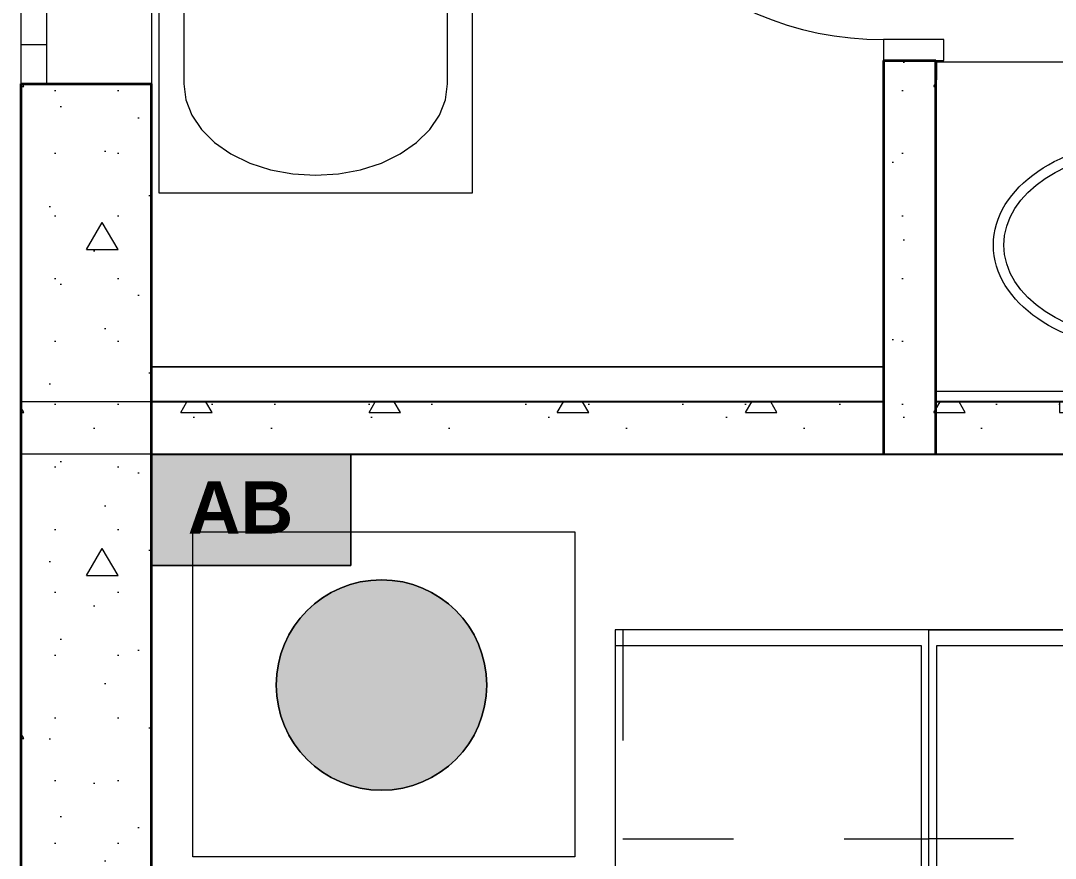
# Model space of a CAD drawing. Header units: millimetres. Extents: x -100675 to 28000, y -21133 to 42228.
# Drawn here: x -75366 to -73387, y 5072 to 6674 of the extents above; entities that cross this region are included whole.
import ezdxf

# ---------------------------------------------------------------- set-up
doc = ezdxf.new("R2010")
doc.units = ezdxf.units.MM
doc.header["$MEASUREMENT"] = 0
doc.linetypes.add('Dashed', pattern=[423.333333, 211.666667, -211.666667])
doc.linetypes.add('Wipeout_Contour', pattern=[1000, 0, -1000])
for name, color, linetype, lineweight in [('New_2D Drafting - General_Pen_No__1', 7, 'Continuous', 13), ('New_2D Drafting - General_Pen_No__52', 15, 'Continuous', 20), ('New_Annotation - Text_Pen_No__19', 255, 'Continuous', 0), ('New_ARCHICAD Doors_Pen_No__27', 7, 'Continuous', 35), ('New_ARCHICAD Windows_Pen_No__27', 7, 'Continuous', 35), ('New_Interior - Furniture _Pen_No__75', 6, 'Continuous', 20), ('New_Structural - Bearing_Pen_No__20', 1, 'Continuous', 0), ('New_Structural - Bearing_Pen_No__27', 7, 'Continuous', 35), ('New_Structural - Bearing_Pen_No__47', 7, 'Continuous', 25), ('New_Structural - Bearing_Pen_No__98', 154, 'Continuous', 13)]:
    doc.layers.add(name, color=color, linetype=linetype, lineweight=lineweight)
for name, color, linetype in [('New_ARCHICAD Doors', 7, 'Continuous'), ('New_ARCHICAD Windows', 7, 'Continuous'), ('New_Interior - Furniture', 7, 'Continuous'), ('New_Structural - Bearing', 7, 'Continuous')]:
    doc.layers.add(name, color=color, linetype=linetype)
for name, color, linetype, lineweight, true_color in [('New_ARCHICAD Doors_Pen_No__23', 7, 'Continuous', 20, 0xff6600), ('New_ARCHICAD Doors_Pen_No__3', 7, 'Continuous', 18, 0xff6600), ('New_ARCHICAD Windows_Pen_No__23', 7, 'Continuous', 20, 0xff6600), ('New_ARCHICAD Windows_Pen_No__3', 7, 'Continuous', 18, 0xff6600), ('New_Interior - Furniture _Pen_No__4', 7, 'Continuous', 20, 0x029e21), ('New_Structural - Bearing_Pen_No__169', 7, 'Continuous', 13, 0x68b353), ('New_Structural - Bearing_Pen_No__170', 7, 'Continuous', 13, 0x9f9f00), ('New_Structural - Bearing_Pen_No__61', 7, 'Continuous', 20, 0x6a6a6a)]:
    doc.layers.add(name, color=color, linetype=linetype, lineweight=lineweight, true_color=true_color)
doc.styles.add('GENERATED_STYLE_2', font='arial.ttf')
doc.linetypes.add('Double', pattern='A,0,[1,commercial building_1.Shx,S=2.239859,R=0,X=0,Y=-0.070556],-282.222223,0', length=282.222223)
doc.linetypes.add('Double Slash', pattern='A,0,[2,commercial building_1.Shx,S=15.679012,R=0,X=0,Y=0],-1975.555563,0', length=1975.555563)
doc.linetypes.add('Zigzag', pattern='A,0,[3,commercial building_1.Shx,S=2.239859,R=0,X=0,Y=-0.070556],-282.222223,0', length=282.222223)
pattern_1 = [(0, (0, 0), (0, 623.5383), [60, -300]), (0, (180, 311.8), (0, 623.5383), [60, -300]), (60, (0, 0), (-540, 311.769), [60, -300]), (60, (360, 0), (-540, 311.769), [60, -300]), (120, (60, 0), (540, 311.769), [60, -300]), (120, (420, 0), (540, 311.769), [60, -300]), (0, (0, 60), (0, 120), [0, -120, 0, -180]), (45, (60, 60), (-84.85282, 84.85282), [0, -90, 0, -150])]

# ---------------------------------------------------------------- blocks, each defined once
blk = doc.blocks.new('Window 24_2')
at = {"layer": 'New_ARCHICAD Windows_Pen_No__23', "color": 30, "linetype": 'Continuous', "lineweight": 20, "true_color": 0xff6600}
for p, q in [((-1000, 0), (-925, 0)), ((-925, 0), (-925, -50)), ((925, -50), (925, 0)), ((925, 0), (1000, 0)), ((-925, -50), (-1000, -50)), ((1000, -50), (925, -50))]:
    blk.add_line(p, q, dxfattribs=at)
at = {"layer": 'New_ARCHICAD Windows_Pen_No__27', "color": 7, "linetype": 'Continuous', "lineweight": 35}
for p, q in [((-1000, 0), (-1000, -50)), ((-1000, 0), (-1000, -50)), ((1000, 0), (1000, -50)), ((1000, 0), (1000, -50)), ((-1000, -50), (-1000, -250)), ((1000, -50), (1000, -250))]:
    blk.add_line(p, q, dxfattribs=at)
at = {"layer": 'New_ARCHICAD Windows_Pen_No__3', "color": 30, "linetype": 'Continuous', "lineweight": 18, "true_color": 0xff6600}
for p, q in [((-1000, 0), (1000, 0)), ((-925, 0), (925, 0)), ((925, -50), (-925, -50)), ((-1000, -250), (1000, -250))]:
    blk.add_line(p, q, dxfattribs=at)
blk = doc.blocks.new('Wall_26', base_point=(-75115.8, 2194.5))
at = {"color": 254, "linetype": 'Wipeout_Contour', "lineweight": 0, "ltscale": 301750.895582}
blk.add_wipeout([(-75365.8, 5019.5), (-75115.8, 5019.5), (-75115.8, 5844.5), (-75365.8, 5844.5)], dxfattribs=at).dxf.layer = 'New_Structural - Bearing'
at = {"color": 254, "linetype": 'Wipeout_Contour', "lineweight": 0, "ltscale": 301148.222472}
blk.add_wipeout([(-75365.8, 2194.5), (-75115.8, 2194.5), (-75115.8, 3019.5), (-75365.8, 3019.5)], dxfattribs=at).dxf.layer = 'New_Structural - Bearing'
at = {"layer": 'New_Structural - Bearing_Pen_No__170', "linetype": 'Continuous', "lineweight": 13, "true_color": 0x9f9f00}
h = blk.add_hatch(dxfattribs=at)
h.set_pattern_fill('Structural_Concrete', color=54, style=0, pattern_type=2)
h.set_pattern_definition(pattern_1)
h.paths.add_polyline_path([(-75365.8, 5019.5), (-75115.8, 5019.5), (-75115.8, 5844.5), (-75365.8, 5844.5)])
h = blk.add_hatch(dxfattribs=at)
h.set_pattern_fill('Structural_Concrete', color=54, style=0, pattern_type=2)
h.set_pattern_definition(pattern_1)
h.paths.add_polyline_path([(-75365.8, 2194.5), (-75115.8, 2194.5), (-75115.8, 3019.5), (-75365.8, 3019.5)])
at = {"layer": 'New_Structural - Bearing_Pen_No__27', "color": 7, "linetype": 'Continuous', "lineweight": 35}
for p, q in [((-75365.8, 5019.5), (-75315.8, 5019.5)), ((-75315.8, 5019.5), (-75115.8, 5019.5)), ((-75365.8, 3019.5), (-75315.8, 3019.5)), ((-75315.8, 3019.5), (-75115.8, 3019.5))]:
    blk.add_line(p, q, dxfattribs=at)
at = {"layer": 'New_Structural - Bearing_Pen_No__27', "color": 7, "linetype": 'Continuous', "lineweight": 35, "flags": 128}
for points in [[(-75365.8, 5844.5), (-75365.8, 5019.5)], [(-75115.8, 5019.5), (-75115.8, 5844.5)], [(-75365.8, 3019.5), (-75365.8, 2194.5)], [(-75115.8, 2194.5), (-75115.8, 3019.5)]]:
    blk.add_lwpolyline(points, dxfattribs=at)
at = {"layer": 'New_ARCHICAD Windows', "color": 21, "linetype": 'Continuous', "lineweight": 18, "true_color": 0xff9955, "xscale": -1, "zscale": 1000, "rotation": 90}
blk.add_blockref('Window 24_2', (-75365.8, 4019.5), dxfattribs=at)
blk = doc.blocks.new('Window 24_5')
at = {"layer": 'New_ARCHICAD Windows_Pen_No__23', "color": 30, "linetype": 'Continuous', "lineweight": 20, "true_color": 0xff6600}
for p, q in [((-300, 0), (-225, 0)), ((-225, 0), (-225, -50)), ((225, -50), (225, 0)), ((225, 0), (300, 0)), ((-225, -50), (-300, -50)), ((300, -50), (225, -50))]:
    blk.add_line(p, q, dxfattribs=at)
at = {"layer": 'New_ARCHICAD Windows_Pen_No__27', "color": 7, "linetype": 'Continuous', "lineweight": 35}
for p, q in [((-300, 0), (-300, -50)), ((-300, 0), (-300, -50)), ((300, 0), (300, -50)), ((300, 0), (300, -50)), ((-300, -50), (-300, -250)), ((300, -50), (300, -250))]:
    blk.add_line(p, q, dxfattribs=at)
at = {"layer": 'New_ARCHICAD Windows_Pen_No__3', "color": 30, "linetype": 'Continuous', "lineweight": 18, "true_color": 0xff6600}
for p, q in [((-300, 0), (300, 0)), ((-225, 0), (225, 0)), ((225, -50), (-225, -50)), ((-300, -250), (300, -250))]:
    blk.add_line(p, q, dxfattribs=at)
blk = doc.blocks.new('Wall_27', base_point=(-75115.8, 5944.5))
at = {"color": 254, "linetype": 'Wipeout_Contour', "lineweight": 0, "ltscale": 301885.325761}
blk.add_wipeout([(-75365.8, 5844.5), (-75115.8, 5844.5), (-75115.8, 5944.5), (-75365.8, 5944.5)], dxfattribs=at).dxf.layer = 'New_Structural - Bearing'
at = {"layer": 'New_Structural - Bearing_Pen_No__170', "linetype": 'Continuous', "lineweight": 13, "true_color": 0x9f9f00}
h = blk.add_hatch(dxfattribs=at)
h.set_pattern_fill('Structural_Concrete', color=54, style=0, pattern_type=2)
h.set_pattern_definition(pattern_1)
h.paths.add_polyline_path([(-75365.8, 5844.5), (-75115.8, 5844.5), (-75115.8, 5944.5), (-75365.8, 5944.5)])
at = {"color": 254, "linetype": 'Wipeout_Contour', "lineweight": 0, "ltscale": 302001.592707}
blk.add_wipeout([(-75365.8, 5944.5), (-75115.8, 5944.5), (-75115.8, 6552.5), (-75365.8, 6552.5)], dxfattribs=at).dxf.layer = 'New_Structural - Bearing'
at = {"layer": 'New_Structural - Bearing_Pen_No__170', "linetype": 'Continuous', "lineweight": 13, "true_color": 0x9f9f00}
h = blk.add_hatch(dxfattribs=at)
h.set_pattern_fill('Structural_Concrete', color=54, style=0, pattern_type=2)
h.set_pattern_definition(pattern_1)
h.paths.add_polyline_path([(-75365.8, 5944.5), (-75115.8, 5944.5), (-75115.8, 6552.5), (-75365.8, 6552.5)])
at = {"layer": 'New_Structural - Bearing_Pen_No__27', "color": 7, "linetype": 'Continuous', "lineweight": 35}
for p, q in [((-75365.8, 6552.5), (-75315.8, 6552.5)), ((-75315.8, 6552.5), (-75115.8, 6552.5)), ((-75365.8, 5944.5), (-75365.8, 5844.5)), ((-75115.8, 5844.5), (-75115.8, 5944.5))]:
    blk.add_line(p, q, dxfattribs=at)
at = {"layer": 'New_Structural - Bearing_Pen_No__27', "color": 7, "linetype": 'Continuous', "lineweight": 35, "flags": 128}
for points in [[(-75365.8, 6552.5), (-75365.8, 5944.5)], [(-75115.8, 5944.5), (-75115.8, 6552.5)]]:
    blk.add_lwpolyline(points, dxfattribs=at)
at = {"layer": 'New_ARCHICAD Windows', "color": 21, "linetype": 'Continuous', "lineweight": 18, "true_color": 0xff9955, "xscale": -1, "zscale": 1000, "rotation": 90}
blk.add_blockref('Window 24_5', (-75365.8, 6852.5), dxfattribs=at)
blk = doc.blocks.new('Wall_45', base_point=(-70265.8, 5944.5))
at = {"layer": 'New_Structural - Bearing_Pen_No__27', "color": 7, "linetype": 'Continuous', "lineweight": 35}
blk.add_line((-75365.8, 5944.5), (-75365.8, 5844.5), dxfattribs=at)
at = {"layer": 'New_Structural - Bearing_Pen_No__47', "color": 7, "linetype": 'Continuous', "lineweight": 25, "flags": 128}
blk.add_lwpolyline([(-75365.8, 5944.5), (-75365.8, 5844.5)], dxfattribs=at)
at = {"color": 254, "linetype": 'Wipeout_Contour', "lineweight": 0, "ltscale": 298595.598595}
blk.add_wipeout([(-75115.8, 5844.5), (-73715.8, 5844.5), (-73715.8, 5944.5), (-75115.8, 5944.5)], dxfattribs=at).dxf.layer = 'New_Structural - Bearing'
at = {"color": 254, "linetype": 'Wipeout_Contour', "lineweight": 0, "ltscale": 291031.445859}
blk.add_wipeout([(-73615.8, 5844.5), (-71421.5, 5844.5), (-71421.5, 5944.5), (-73615.8, 5944.5)], dxfattribs=at).dxf.layer = 'New_Structural - Bearing'
at = {"layer": 'New_Structural - Bearing_Pen_No__169', "linetype": 'Continuous', "lineweight": 13, "true_color": 0x68b353}
h = blk.add_hatch(dxfattribs=at)
h.set_pattern_fill('Structural_Concrete', color=85, style=0, pattern_type=2)
h.set_pattern_definition(pattern_1)
h.paths.add_polyline_path([(-75115.8, 5844.5), (-73715.8, 5844.5), (-73715.8, 5944.5), (-75115.8, 5944.5)])
h = blk.add_hatch(dxfattribs=at)
h.set_pattern_fill('Structural_Concrete', color=85, style=0, pattern_type=2)
h.set_pattern_definition(pattern_1)
h.paths.add_polyline_path([(-73615.8, 5844.5), (-71421.5, 5844.5), (-71421.5, 5944.5), (-73615.8, 5944.5)])
at = {"layer": 'New_Structural - Bearing_Pen_No__27', "color": 7, "linetype": 'Continuous', "lineweight": 35}
for p, q in [((-75115.8, 5844.5), (-75115.8, 5944.5)), ((-73715.8, 5944.5), (-73715.8, 5844.5)), ((-73615.8, 5844.5), (-73615.8, 5944.5))]:
    blk.add_line(p, q, dxfattribs=at)
at = {"layer": 'New_Structural - Bearing_Pen_No__47', "color": 7, "linetype": 'Continuous', "lineweight": 25, "flags": 128}
for points in [[(-73715.8, 5944.5), (-75115.8, 5944.5)], [(-71923.7, 5944.5), (-73615.8, 5944.5)], [(-75115.8, 5844.5), (-71421.5, 5844.5)]]:
    blk.add_lwpolyline(points, dxfattribs=at)
blk = doc.blocks.new('Door 24_3')
at = {"layer": 'New_ARCHICAD Doors_Pen_No__23', "color": 30, "linetype": 'Continuous', "lineweight": 20, "true_color": 0xff6600}
for p, q in [((-310, 0), (-350, 0)), ((-350, 0), (-350, -115)), ((-310, -115), (-310, 0)), ((350, 0), (310, 0)), ((310, 0), (310, -115)), ((350, -115), (350, 0)), ((-350, -115), (-310, -115)), ((310, -115), (350, -115))]:
    blk.add_line(p, q, dxfattribs=at)
at = {"layer": 'New_ARCHICAD Doors_Pen_No__27', "color": 7, "linetype": 'Continuous', "lineweight": 35}
for p, q in [((-350, 0), (-387, 0)), ((-350, 0), (-387, 0)), ((-350, 0), (-350, -100)), ((-350, 0), (-350, -100)), ((350, 0), (350, -100)), ((350, 0), (350, -100)), ((350, 0), (387, 0)), ((350, 0), (387, 0)), ((-350, -100), (-387, -100)), ((-350, -100), (-387, -100)), ((350, -100), (387, -100)), ((350, -100), (387, -100))]:
    blk.add_line(p, q, dxfattribs=at)
at = {"layer": 'New_ARCHICAD Doors_Pen_No__3', "color": 30, "linetype": 'Continuous', "lineweight": 18, "true_color": 0xff6600}
blk.add_line((310, 0), (310, 620), dxfattribs=at)
blk.add_arc((310, 0), 620, 90, 180, dxfattribs=at)
blk = doc.blocks.new('Wall_47', base_point=(-73615.8, 5944.5))
at = {"color": 254, "linetype": 'Wipeout_Contour', "lineweight": 0, "ltscale": 295604.97866}
blk.add_wipeout([(-73715.8, 5844.5), (-73615.8, 5844.5), (-73615.8, 5944.5), (-73715.8, 5944.5)], dxfattribs=at).dxf.layer = 'New_Structural - Bearing'
at = {"layer": 'New_Structural - Bearing_Pen_No__170', "linetype": 'Continuous', "lineweight": 13, "true_color": 0x9f9f00}
h = blk.add_hatch(dxfattribs=at)
h.set_pattern_fill('Structural_Concrete', color=54, style=0, pattern_type=2)
h.set_pattern_definition(pattern_1)
h.paths.add_polyline_path([(-73715.8, 5844.5), (-73615.8, 5844.5), (-73615.8, 5944.5), (-73715.8, 5944.5)])
at = {"layer": 'New_Structural - Bearing_Pen_No__47', "color": 7, "linetype": 'Continuous', "lineweight": 25}
blk.add_line((-73715.8, 5844.5), (-73615.8, 5844.5), dxfattribs=at)
at = {"color": 254, "linetype": 'Wipeout_Contour', "lineweight": 0, "ltscale": 295731.676299}
blk.add_wipeout([(-73715.8, 5944.5), (-73615.8, 5944.5), (-73615.8, 6597.3), (-73715.8, 6597.3)], dxfattribs=at).dxf.layer = 'New_Structural - Bearing'
at = {"layer": 'New_Structural - Bearing_Pen_No__170', "linetype": 'Continuous', "lineweight": 13, "true_color": 0x9f9f00}
h = blk.add_hatch(dxfattribs=at)
h.set_pattern_fill('Structural_Concrete', color=54, style=0, pattern_type=2)
h.set_pattern_definition(pattern_1)
h.paths.add_polyline_path([(-73715.8, 5944.5), (-73615.8, 5944.5), (-73615.8, 6597.3), (-73715.8, 6597.3)])
at = {"layer": 'New_Structural - Bearing_Pen_No__27', "color": 7, "linetype": 'Continuous', "lineweight": 35}
for p, q in [((-73715.8, 6597.3), (-73715.8, 6560.3)), ((-73715.8, 6597.3), (-73615.8, 6597.3)), ((-73615.8, 6597.3), (-73615.8, 6560.3)), ((-73715.8, 5944.5), (-73715.8, 5844.5)), ((-73615.8, 5844.5), (-73615.8, 5944.5))]:
    blk.add_line(p, q, dxfattribs=at)
at = {"layer": 'New_Structural - Bearing_Pen_No__27', "color": 7, "linetype": 'Continuous', "lineweight": 35, "flags": 128}
for points in [[(-73715.8, 6597.3), (-73715.8, 5944.5)], [(-73615.8, 5944.5), (-73615.8, 6597.3)]]:
    blk.add_lwpolyline(points, dxfattribs=at)
at = {"layer": 'New_ARCHICAD Doors', "color": 21, "linetype": 'Continuous', "lineweight": 18, "true_color": 0xff9955, "zscale": 1000, "rotation": 90}
blk.add_blockref('Door 24_3', (-73715.8, 6947.3), dxfattribs=at)
blk = doc.blocks.new('Office Layout Linear 24')
at = {"layer": 'New_Interior - Furniture _Pen_No__4', "color": 104, "linetype": 'Continuous', "lineweight": 20, "true_color": 0x029e21}
for p, q in [((3000, 600), (2970, 600)), ((2970, 600), (2970, 15)), ((3000, -600), (3000, 600)), ((2970, 15), (1515, 15)), ((1515, -15), (2970, -15)), ((2970, -15), (2970, -600))]:
    blk.add_line(p, q, dxfattribs=at)
at = {"layer": 'New_Interior - Furniture _Pen_No__4', "color": 104, "linetype": 'Dashed', "lineweight": 20, "true_color": 0x029e21}
for p, q in [((3000, 585), (2600, 585)), ((2600, 585), (2600, 0)), ((2600, -585), (2600, 0))]:
    blk.add_line(p, q, dxfattribs=at)
at = {"layer": 'New_Interior - Furniture _Pen_No__4', "color": 104, "linetype": 'Continuous', "lineweight": 20, "true_color": 0x029e21, "flags": 128}
for points in [[(1500, 0), (3000, 0), (3000, 600), (1500, 600)], [(1500, 0), (3000, 0), (3000, -600), (1500, -600)]]:
    blk.add_lwpolyline(points, close=True, dxfattribs=at)
blk = doc.blocks.new('Bathtub 24')
at = {"layer": 'New_Interior - Furniture _Pen_No__75', "color": 6, "linetype": 'Continuous', "lineweight": 20}
for p, q in [((41.5, -286.4), (56.3, -286.4)), ((41.5, -313.6), (41.5, -286.4)), ((56.3, -313.6), (41.5, -313.6))]:
    blk.add_line(p, q, dxfattribs=at)
at = {"layer": 'New_Interior - Furniture _Pen_No__75', "color": 6, "linetype": 'Continuous', "lineweight": 20, "flags": 128}
for points in [[(86.5, 0), (113.5, 0), (113.5, 20), (86.5, 20)], [(186.5, 0), (213.5, 0), (213.5, 20), (186.5, 20)], [(0, -600), (1000, -600), (1000, 0), (0, 0)], [(116.7, -48), (102.2, -49.8), (88.2, -55.2), (75, -64.1), (63.1, -76.1), (52.8, -90.9), (44.5, -108), (38.4, -127), (34.6, -147.2), (33.3, -168), (33.3, -432), (34.6, -452.8), (38.4, -473), (44.5, -492), (52.8, -509.1), (63.1, -523.9), (75, -535.9), (88.2, -544.8), (102.2, -550.2), (116.7, -552), (791.7, -552), (822.1, -548.2), (851.5, -536.8), (879.2, -518.2), (904.2, -493), (925.7, -462), (943.2, -426), (956.1, -386.2), (964, -343.8), (966.7, -300), (964, -256.2), (956.1, -213.8), (943.2, -174), (925.7, -138), (904.2, -107), (879.2, -81.8), (851.5, -63.2), (822.1, -51.8), (791.7, -48)]]:
    blk.add_lwpolyline(points, close=True, dxfattribs=at)
blk.add_lwpolyline([(16.6, -325), (58.5, -321, 0.12102), (68, -317.7), (121, -311.1, 0.882566), (121, -288.9), (68, -282.3, 0.12102), (58.5, -279), (16.6, -275, 1)], format="xyb", close=True, dxfattribs=at)
at = {"layer": 'New_Interior - Furniture _Pen_No__75', "color": 6, "linetype": 'Continuous', "lineweight": 20}
blk.add_circle((240, -300), 25, dxfattribs=at)
for centre, radius, start, end in [((56.3, -300), 13.6, 270, 90), ((56.6, -300), 21.1, 302.771, 57.229)]:
    blk.add_arc(centre, radius, start, end, dxfattribs=at)
blk = doc.blocks.new('Basin Cabinet 24_2')
at = {"layer": 'New_Interior - Furniture _Pen_No__75', "color": 6, "linetype": 'Continuous', "lineweight": 20}
for p, q in [((0, 650), (800, 650)), ((0, 0), (0, 650)), ((800, 0), (800, 650)), ((0, 630), (800, 630)), ((386.4, 545.2), (386.4, 560.1)), ((386.4, 560.1), (413.6, 560.1)), ((413.6, 560.1), (413.6, 545.2)), ((0, 0), (800, 0))]:
    blk.add_line(p, q, dxfattribs=at)
at = {"layer": 'New_Interior - Furniture _Pen_No__75', "color": 6, "linetype": 'Continuous', "lineweight": 20, "flags": 128}
for points in [[(336.5, 650), (363.5, 650), (363.5, 670), (336.5, 670)], [(429, 650), (471, 650), (471, 670), (429, 670)], [(536.5, 650), (563.5, 650), (563.5, 670), (536.5, 670)]]:
    blk.add_lwpolyline(points, close=True, dxfattribs=at)
blk.add_lwpolyline([(375, 585), (379, 543, 0.12102), (382.3, 533.5), (388.9, 480.6, 0.882566), (411.1, 480.6), (417.7, 533.5, 0.12102), (421, 543), (425, 585, 1)], format="xyb", close=True, dxfattribs=at)
at = {"layer": 'New_Interior - Furniture _Pen_No__75', "color": 6, "linetype": 'Continuous', "lineweight": 20}
blk.add_circle((400, 448.8), 30, dxfattribs=at)
for centre, radius, start, end in [((400, 545.2), 13.6, 180, 0), ((400, 544.9), 21.1, 212.771, 327.229)]:
    blk.add_arc(centre, radius, start, end, dxfattribs=at)
for major_axis, ratio in [((290, 0), 0.686667), ((270, 0), 0.666667)]:
    blk.add_ellipse((400, 350), major_axis=major_axis, ratio=ratio, dxfattribs=at)

msp = doc.modelspace()

# ---------------------------------------------------------------- hatches: boundary and pattern name
at = {"layer": 'New_2D Drafting - General_Pen_No__52', "linetype": 'Continuous', "lineweight": 20}
for points in [[(-74734.8, 5631.8), (-74734.8, 5844.5), (-75115.8, 5844.5), (-75115.8, 5631.8)], [(-74474.7, 5403, 1), (-74877.1, 5403, 1)]]:
    msp.add_hatch(color=15, dxfattribs=at).paths.add_polyline_path(points)

# ---------------------------------------------------------------- linework, layer by layer
at = {"layer": 'New_2D Drafting - General_Pen_No__1', "color": 7, "linetype": 'Continuous', "lineweight": 13, "flags": 128}
msp.add_lwpolyline([(-74734.8, 5631.8), (-74734.8, 5844.5), (-75115.8, 5844.5), (-75115.8, 5631.8)], close=True, dxfattribs=at)
msp.add_lwpolyline([(-74474.7, 5403, 1), (-74877.1, 5403, 1)], format="xyb", close=True, dxfattribs=at)

# ---------------------------------------------------------------- block references
at = {"layer": 'New_Interior - Furniture', "color": 104, "linetype": 'Continuous', "lineweight": 20, "true_color": 0x029e21, "zscale": 1000, "rotation": 270}
msp.add_blockref('Bathtub 24', (-74501.9, 7344.5), dxfattribs=at)

# ---------------------------------------------------------------- next in the draw order: block references
at = {"layer": 'New_Structural - Bearing', "color": 7, "lineweight": 35}
msp.add_blockref('Wall_26', (-75115.8, 2194.5), dxfattribs=at)

# ---------------------------------------------------------------- next in the draw order: block references
msp.add_blockref('Wall_27', (-75115.8, 5944.5), dxfattribs=at)

# ---------------------------------------------------------------- next in the draw order: block references
at = {"layer": 'New_Structural - Bearing', "color": 7, "lineweight": 25}
msp.add_blockref('Wall_45', (-70265.8, 5944.5), dxfattribs=at)

# ---------------------------------------------------------------- next in the draw order: linework, layer by layer
at = {"layer": 'New_Structural - Bearing_Pen_No__20', "color": 1, "linetype": 'Continuous', "lineweight": 0}
for p, q in [((-75115.8, 5844.5), (-74734.8, 5844.5)), ((-75115.8, 5631.8), (-75115.8, 5844.5)), ((-74734.8, 5844.5), (-74734.8, 5631.8)), ((-74734.8, 5631.8), (-75115.8, 5631.8))]:
    msp.add_line(p, q, dxfattribs=at)
at = {"layer": 'New_Structural - Bearing_Pen_No__20', "color": 1, "linetype": 'Double Slash', "lineweight": 0}
for p, q in [((-75036.5, 5695.8), (-74306.2, 5695.8)), ((-75036.5, 5074.5), (-75036.5, 5695.8)), ((-74306.2, 5695.8), (-74306.2, 5074.5)), ((-74306.2, 5074.5), (-75036.5, 5074.5))]:
    msp.add_line(p, q, dxfattribs=at)
msp.add_circle((-74675.9, 5403), 201.2, dxfattribs=at)
at = {"layer": 'New_Structural - Bearing_Pen_No__61', "color": 251, "linetype": 'Continuous', "lineweight": 20, "true_color": 0x6a6a6a}
for p, q in [((-74899.6, 5944.5), (-75365.8, 5944.5)), ((-74899.6, 5844.5), (-75365.8, 5844.5))]:
    msp.add_line(p, q, dxfattribs=at)

# ---------------------------------------------------------------- next in the draw order: block references
at = {"layer": 'New_Interior - Furniture', "color": 104, "linetype": 'Continuous', "lineweight": 20, "true_color": 0x029e21, "zscale": 1000, "rotation": 90}
msp.add_blockref('Office Layout Linear 24', (-73629.2, 2508.6), dxfattribs=at)
at = {"layer": 'New_Structural - Bearing', "color": 7, "lineweight": 35}
msp.add_blockref('Wall_47', (-73615.8, 5944.5), dxfattribs=at)

# ---------------------------------------------------------------- next in the draw order: texts
at = {"layer": 'New_Annotation - Text_Pen_No__19', "color": 255, "linetype": 'Continuous', "lineweight": 0, "insert": (-74945.4, 5792.7), "char_height": 100, "attachment_point": 2, "style": 'GENERATED_STYLE_2'}
msp.add_mtext('\\A1;{\\pqc;\\fArial|b1|i0|c0|p34;AB}', dxfattribs=at)

# ---------------------------------------------------------------- next in the draw order: linework, layer by layer
at = {"layer": 'New_Structural - Bearing_Pen_No__20', "color": 1, "linetype": 'Double', "lineweight": 0}
msp.add_line((-75115.8, 6011.3), (-73715.8, 6011.3), dxfattribs=at)
at = {"layer": 'New_Structural - Bearing_Pen_No__98', "color": 154, "linetype": 'Zigzag', "lineweight": 13}
msp.add_line((-73715.8, 6011.3), (-75115.8, 6011.3), dxfattribs=at)

# ---------------------------------------------------------------- next in the draw order: block references
at = {"layer": 'New_Interior - Furniture', "color": 104, "linetype": 'Continuous', "lineweight": 20, "true_color": 0x029e21, "zscale": 1000, "rotation": 180}
msp.add_blockref('Basin Cabinet 24_2', (-72815.8, 6594.5), dxfattribs=at)

doc.saveas('drawing.dxf')
